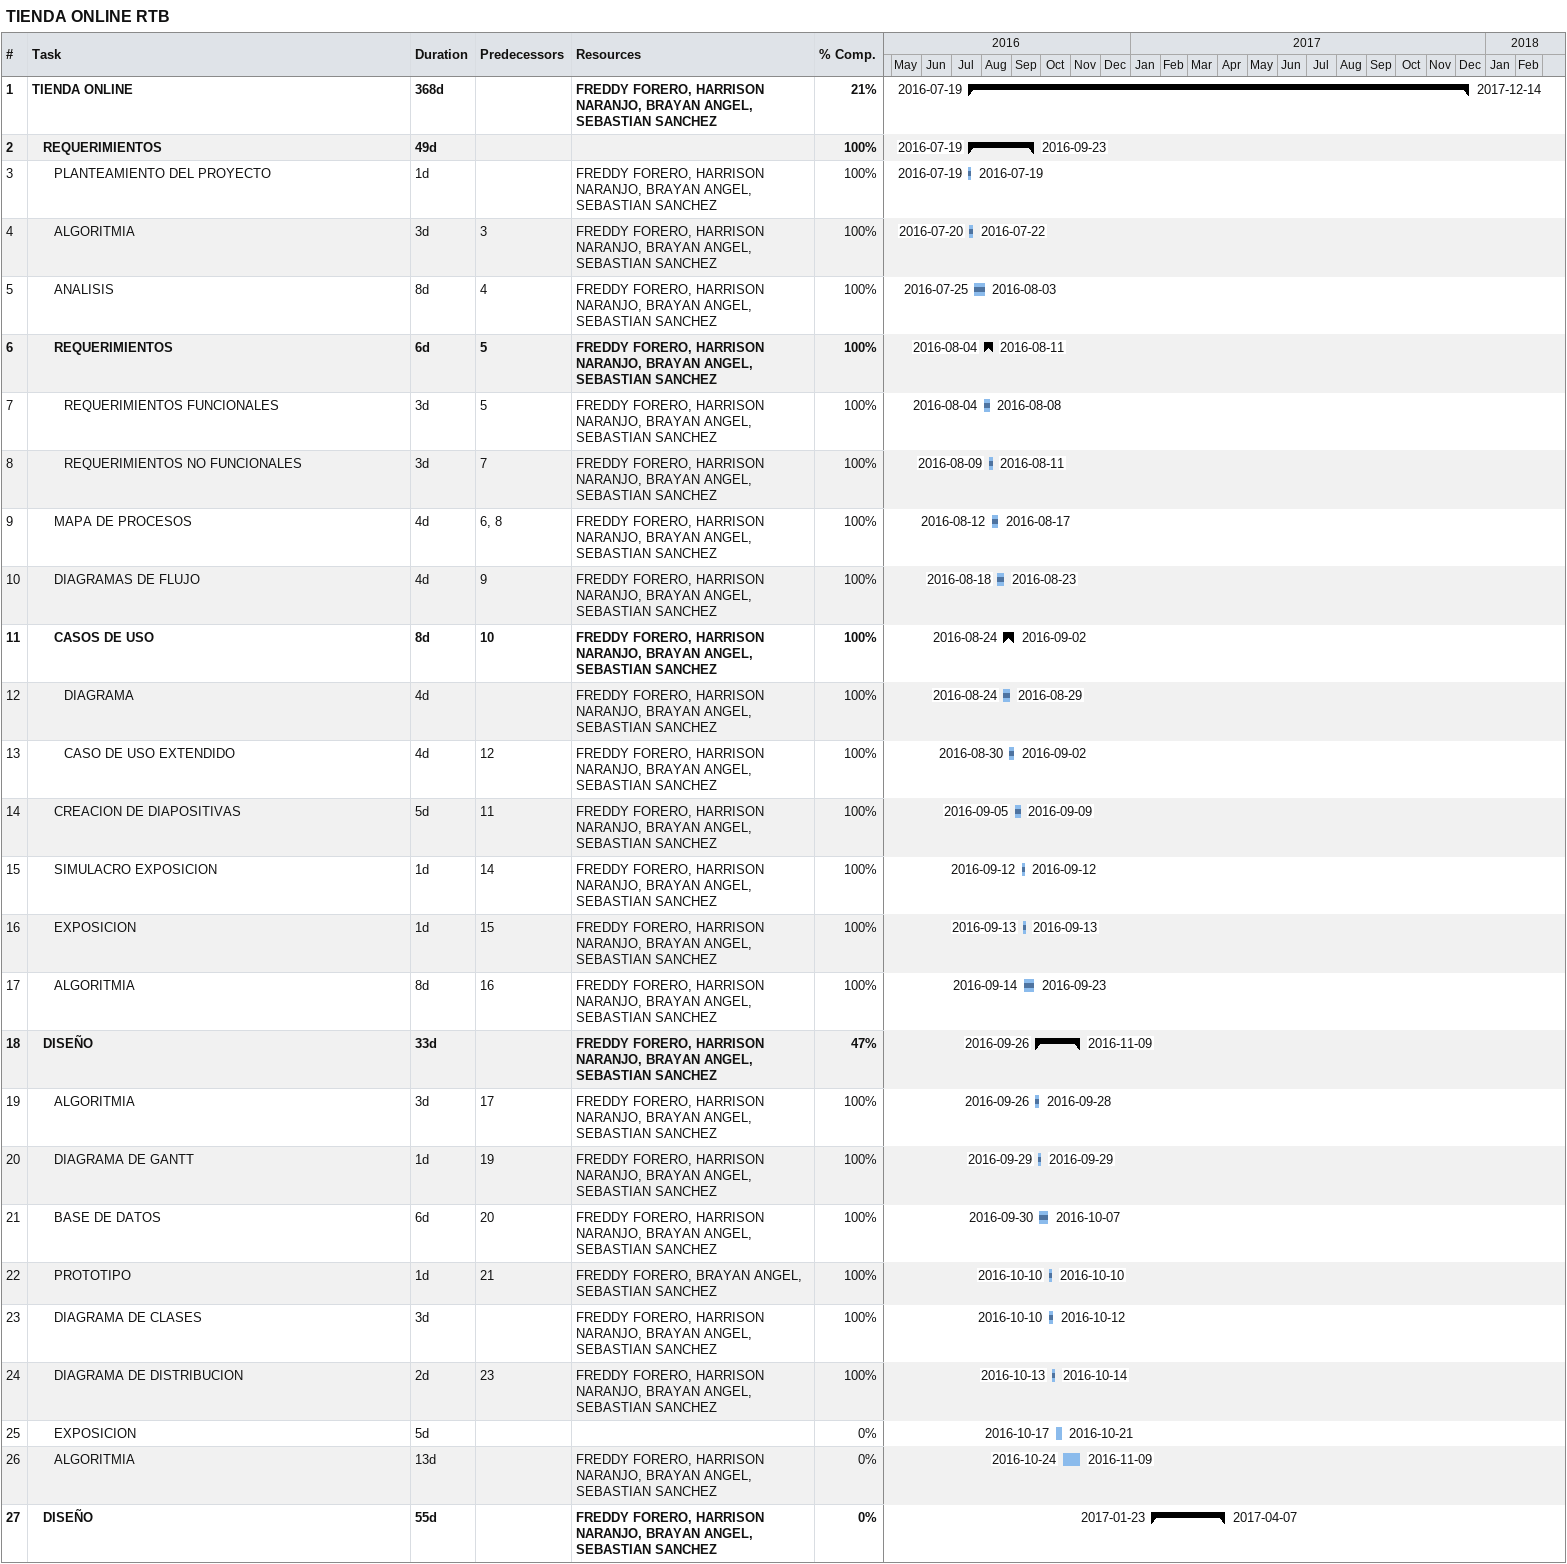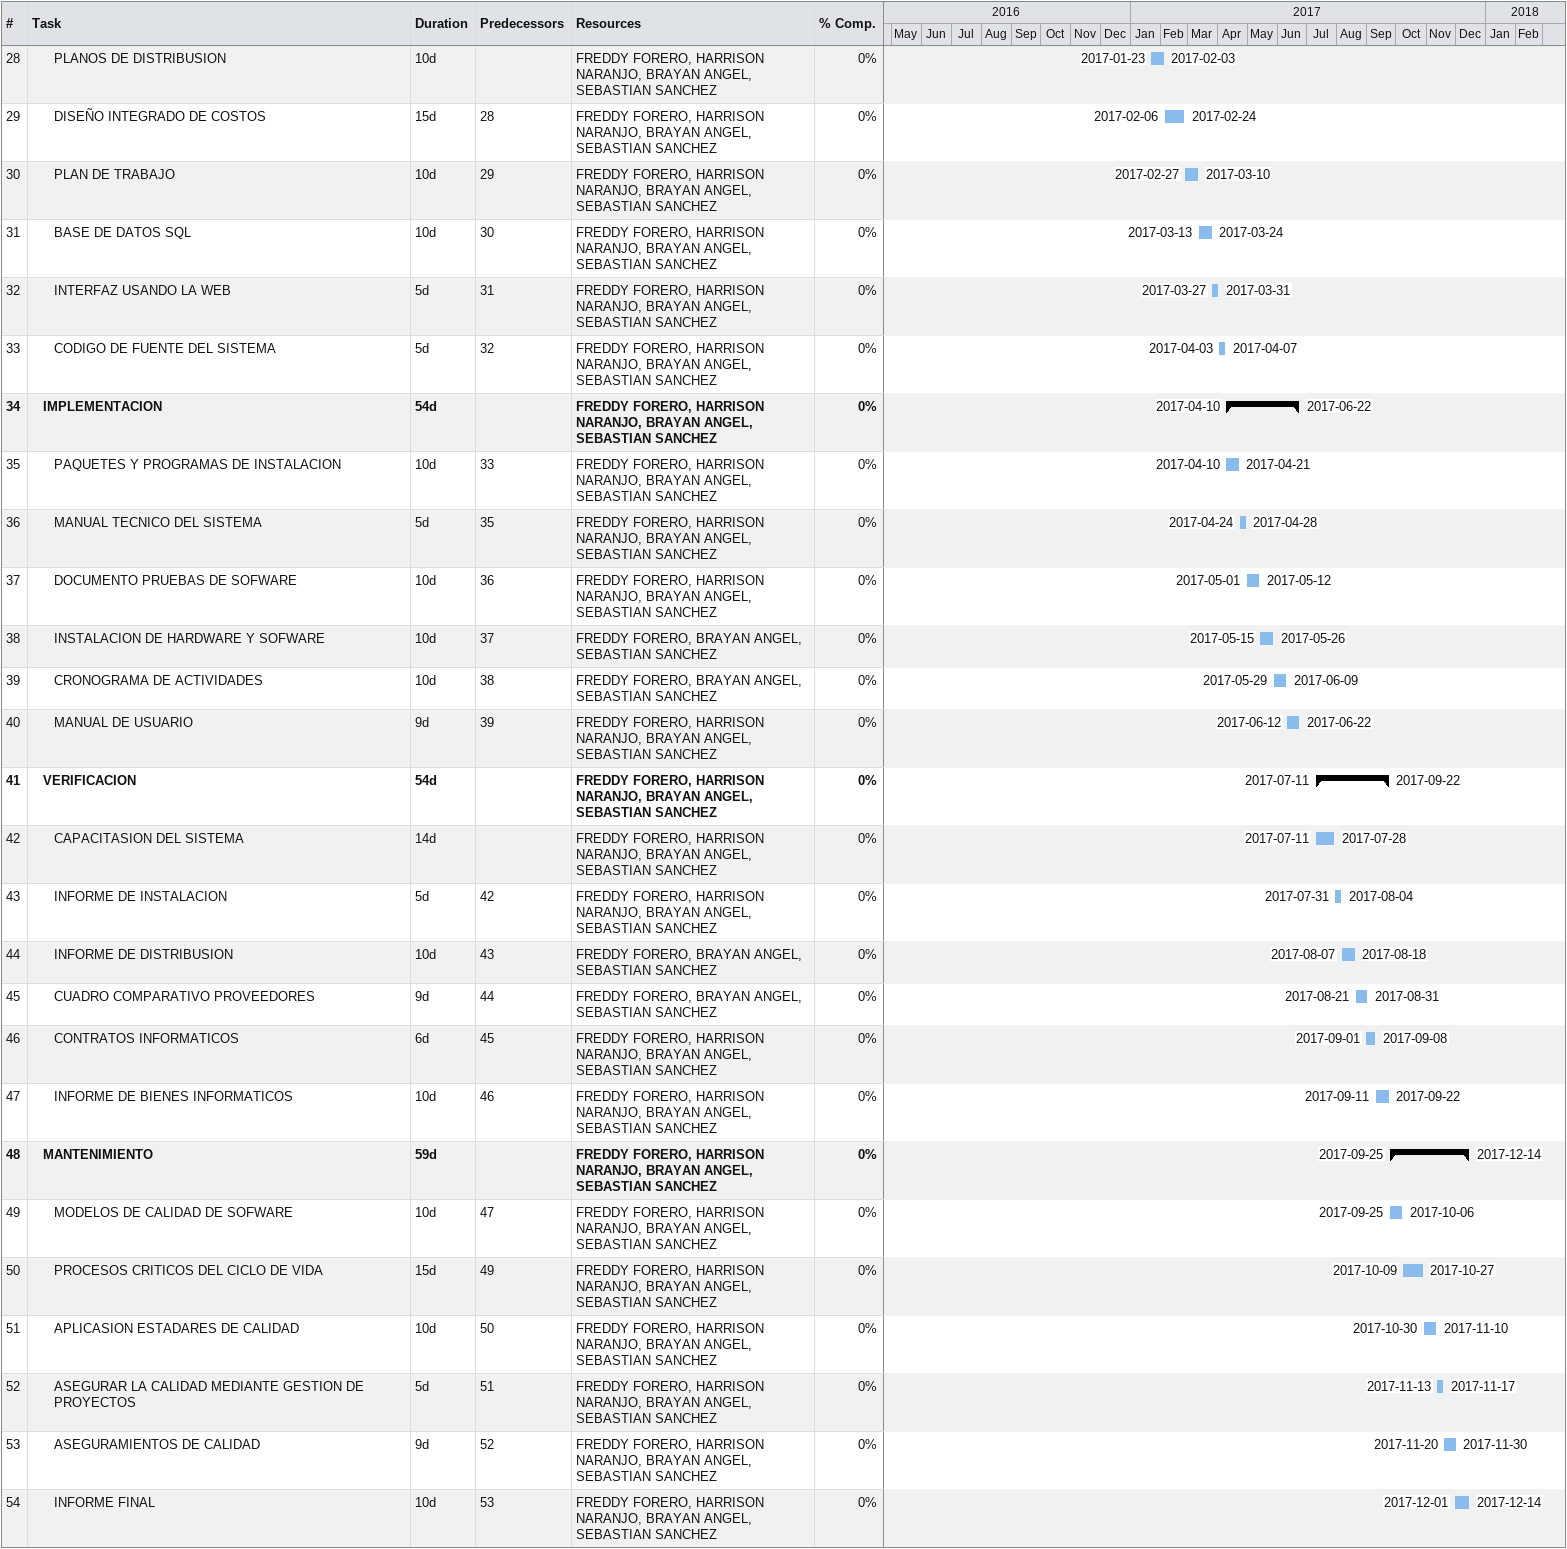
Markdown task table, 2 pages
TIENDA ONLINE RTB

| ID | Level | Task | Duration | Start | Finish | Predecessors | Resources | % complete |
|---|---|---|---|---|---|---|---|---|
| 1 | 1 | **TIENDA ONLINE** | 368d | 2016-07-19 | 2017-12-14 |  | FREDDY FORERO, HARRISON NARANJO, BRAYAN ANGEL, SEBASTIAN SANCHEZ | 21 |
| 2 | 2 | **REQUERIMIENTOS** | 49d | 2016-07-19 | 2016-09-23 |  |  | 100 |
| 3 | 3 | PLANTEAMIENTO DEL PROYECTO | 1d | 2016-07-19 | 2016-07-19 |  | FREDDY FORERO, HARRISON NARANJO, BRAYAN ANGEL, SEBASTIAN SANCHEZ | 100 |
| 4 | 3 | ALGORITMIA | 3d | 2016-07-20 | 2016-07-22 | 3 | FREDDY FORERO, HARRISON NARANJO, BRAYAN ANGEL, SEBASTIAN SANCHEZ | 100 |
| 5 | 3 | ANALISIS | 8d | 2016-07-25 | 2016-08-03 | 4 | FREDDY FORERO, HARRISON NARANJO, BRAYAN ANGEL, SEBASTIAN SANCHEZ | 100 |
| 6 | 3 | **REQUERIMIENTOS** | 6d | 2016-08-04 | 2016-08-11 | 5 | FREDDY FORERO, HARRISON NARANJO, BRAYAN ANGEL, SEBASTIAN SANCHEZ | 100 |
| 7 | 4 | REQUERIMIENTOS FUNCIONALES | 3d | 2016-08-04 | 2016-08-08 | 5 | FREDDY FORERO, HARRISON NARANJO, BRAYAN ANGEL, SEBASTIAN SANCHEZ | 100 |
| 8 | 4 | REQUERIMIENTOS NO FUNCIONALES | 3d | 2016-08-09 | 2016-08-11 | 7 | FREDDY FORERO, HARRISON NARANJO, BRAYAN ANGEL, SEBASTIAN SANCHEZ | 100 |
| 9 | 3 | MAPA DE PROCESOS | 4d | 2016-08-12 | 2016-08-17 | 6, 8 | FREDDY FORERO, HARRISON NARANJO, BRAYAN ANGEL, SEBASTIAN SANCHEZ | 100 |
| 10 | 3 | DIAGRAMAS DE FLUJO | 4d | 2016-08-18 | 2016-08-23 | 9 | FREDDY FORERO, HARRISON NARANJO, BRAYAN ANGEL, SEBASTIAN SANCHEZ | 100 |
| 11 | 3 | **CASOS DE USO** | 8d | 2016-08-24 | 2016-09-02 | 10 | FREDDY FORERO, HARRISON NARANJO, BRAYAN ANGEL, SEBASTIAN SANCHEZ | 100 |
| 12 | 4 | DIAGRAMA | 4d | 2016-08-24 | 2016-08-29 |  | FREDDY FORERO, HARRISON NARANJO, BRAYAN ANGEL, SEBASTIAN SANCHEZ | 100 |
| 13 | 4 | CASO DE USO EXTENDIDO | 4d | 2016-08-30 | 2016-09-02 | 12 | FREDDY FORERO, HARRISON NARANJO, BRAYAN ANGEL, SEBASTIAN SANCHEZ | 100 |
| 14 | 3 | CREACION DE DIAPOSITIVAS | 5d | 2016-09-05 | 2016-09-09 | 11 | FREDDY FORERO, HARRISON NARANJO, BRAYAN ANGEL, SEBASTIAN SANCHEZ | 100 |
| 15 | 3 | SIMULACRO EXPOSICION | 1d | 2016-09-12 | 2016-09-12 | 14 | FREDDY FORERO, HARRISON NARANJO, BRAYAN ANGEL, SEBASTIAN SANCHEZ | 100 |
| 16 | 3 | EXPOSICION | 1d | 2016-09-13 | 2016-09-13 | 15 | FREDDY FORERO, HARRISON NARANJO, BRAYAN ANGEL, SEBASTIAN SANCHEZ | 100 |
| 17 | 3 | ALGORITMIA | 8d | 2016-09-14 | 2016-09-23 | 16 | FREDDY FORERO, HARRISON NARANJO, BRAYAN ANGEL, SEBASTIAN SANCHEZ | 100 |
| 18 | 2 | **DISEÑO** | 33d | 2016-09-26 | 2016-11-09 |  | FREDDY FORERO, HARRISON NARANJO, BRAYAN ANGEL, SEBASTIAN SANCHEZ | 47 |
| 19 | 3 | ALGORITMIA | 3d | 2016-09-26 | 2016-09-28 | 17 | FREDDY FORERO, HARRISON NARANJO, BRAYAN ANGEL, SEBASTIAN SANCHEZ | 100 |
| 20 | 3 | DIAGRAMA DE GANTT | 1d | 2016-09-29 | 2016-09-29 | 19 | FREDDY FORERO, HARRISON NARANJO, BRAYAN ANGEL, SEBASTIAN SANCHEZ | 100 |
| 21 | 3 | BASE DE DATOS | 6d | 2016-09-30 | 2016-10-07 | 20 | FREDDY FORERO, HARRISON NARANJO, BRAYAN ANGEL, SEBASTIAN SANCHEZ | 100 |
| 22 | 3 | PROTOTIPO | 1d | 2016-10-10 | 2016-10-10 | 21 | FREDDY FORERO, BRAYAN ANGEL, SEBASTIAN SANCHEZ | 100 |
| 23 | 3 | DIAGRAMA DE CLASES | 3d | 2016-10-10 | 2016-10-12 |  | FREDDY FORERO, HARRISON NARANJO, BRAYAN ANGEL, SEBASTIAN SANCHEZ | 100 |
| 24 | 3 | DIAGRAMA DE DISTRIBUCION | 2d | 2016-10-13 | 2016-10-14 | 23 | FREDDY FORERO, HARRISON NARANJO, BRAYAN ANGEL, SEBASTIAN SANCHEZ | 100 |
| 25 | 3 | EXPOSICION | 5d | 2016-10-17 | 2016-10-21 |  |  | 0 |
| 26 | 3 | ALGORITMIA | 13d | 2016-10-24 | 2016-11-09 |  | FREDDY FORERO, HARRISON NARANJO, BRAYAN ANGEL, SEBASTIAN SANCHEZ | 0 |
| 27 | 2 | **DISEÑO** | 55d | 2017-01-23 | 2017-04-07 |  | FREDDY FORERO, HARRISON NARANJO, BRAYAN ANGEL, SEBASTIAN SANCHEZ | 0 |
| 28 | 3 | PLANOS DE DISTRIBUSION | 10d | 2017-01-23 | 2017-02-03 |  | FREDDY FORERO, HARRISON NARANJO, BRAYAN ANGEL, SEBASTIAN SANCHEZ | 0 |
| 29 | 3 | DISEÑO INTEGRADO DE COSTOS | 15d | 2017-02-06 | 2017-02-24 | 28 | FREDDY FORERO, HARRISON NARANJO, BRAYAN ANGEL, SEBASTIAN SANCHEZ | 0 |
| 30 | 3 | PLAN DE TRABAJO | 10d | 2017-02-27 | 2017-03-10 | 29 | FREDDY FORERO, HARRISON NARANJO, BRAYAN ANGEL, SEBASTIAN SANCHEZ | 0 |
| 31 | 3 | BASE DE DATOS SQL | 10d | 2017-03-13 | 2017-03-24 | 30 | FREDDY FORERO, HARRISON NARANJO, BRAYAN ANGEL, SEBASTIAN SANCHEZ | 0 |
| 32 | 3 | INTERFAZ USANDO LA WEB | 5d | 2017-03-27 | 2017-03-31 | 31 | FREDDY FORERO, HARRISON NARANJO, BRAYAN ANGEL, SEBASTIAN SANCHEZ | 0 |
| 33 | 3 | CODIGO DE FUENTE DEL SISTEMA | 5d | 2017-04-03 | 2017-04-07 | 32 | FREDDY FORERO, HARRISON NARANJO, BRAYAN ANGEL, SEBASTIAN SANCHEZ | 0 |
| 34 | 2 | **IMPLEMENTACION** | 54d | 2017-04-10 | 2017-06-22 |  | FREDDY FORERO, HARRISON NARANJO, BRAYAN ANGEL, SEBASTIAN SANCHEZ | 0 |
| 35 | 3 | PAQUETES Y PROGRAMAS DE INSTALACION | 10d | 2017-04-10 | 2017-04-21 | 33 | FREDDY FORERO, HARRISON NARANJO, BRAYAN ANGEL, SEBASTIAN SANCHEZ | 0 |
| 36 | 3 | MANUAL TECNICO DEL SISTEMA | 5d | 2017-04-24 | 2017-04-28 | 35 | FREDDY FORERO, HARRISON NARANJO, BRAYAN ANGEL, SEBASTIAN SANCHEZ | 0 |
| 37 | 3 | DOCUMENTO PRUEBAS DE SOFWARE | 10d | 2017-05-01 | 2017-05-12 | 36 | FREDDY FORERO, HARRISON NARANJO, BRAYAN ANGEL, SEBASTIAN SANCHEZ | 0 |
| 38 | 3 | INSTALACION DE HARDWARE Y SOFWARE | 10d | 2017-05-15 | 2017-05-26 | 37 | FREDDY FORERO, BRAYAN ANGEL, SEBASTIAN SANCHEZ | 0 |
| 39 | 3 | CRONOGRAMA DE ACTIVIDADES | 10d | 2017-05-29 | 2017-06-09 | 38 | FREDDY FORERO, BRAYAN ANGEL, SEBASTIAN SANCHEZ | 0 |
| 40 | 3 | MANUAL DE USUARIO | 9d | 2017-06-12 | 2017-06-22 | 39 | FREDDY FORERO, HARRISON NARANJO, BRAYAN ANGEL, SEBASTIAN SANCHEZ | 0 |
| 41 | 2 | **VERIFICACION** | 54d | 2017-07-11 | 2017-09-22 |  | FREDDY FORERO, HARRISON NARANJO, BRAYAN ANGEL, SEBASTIAN SANCHEZ | 0 |
| 42 | 3 | CAPACITASION DEL SISTEMA | 14d | 2017-07-11 | 2017-07-28 |  | FREDDY FORERO, HARRISON NARANJO, BRAYAN ANGEL, SEBASTIAN SANCHEZ | 0 |
| 43 | 3 | INFORME DE INSTALACION | 5d | 2017-07-31 | 2017-08-04 | 42 | FREDDY FORERO, HARRISON NARANJO, BRAYAN ANGEL, SEBASTIAN SANCHEZ | 0 |
| 44 | 3 | INFORME DE DISTRIBUSION | 10d | 2017-08-07 | 2017-08-18 | 43 | FREDDY FORERO, BRAYAN ANGEL, SEBASTIAN SANCHEZ | 0 |
| 45 | 3 | CUADRO COMPARATIVO PROVEEDORES | 9d | 2017-08-21 | 2017-08-31 | 44 | FREDDY FORERO, BRAYAN ANGEL, SEBASTIAN SANCHEZ | 0 |
| 46 | 3 | CONTRATOS INFORMATICOS | 6d | 2017-09-01 | 2017-09-08 | 45 | FREDDY FORERO, HARRISON NARANJO, BRAYAN ANGEL, SEBASTIAN SANCHEZ | 0 |
| 47 | 3 | INFORME DE BIENES INFORMATICOS | 10d | 2017-09-11 | 2017-09-22 | 46 | FREDDY FORERO, HARRISON NARANJO, BRAYAN ANGEL, SEBASTIAN SANCHEZ | 0 |
| 48 | 2 | **MANTENIMIENTO** | 59d | 2017-09-25 | 2017-12-14 |  | FREDDY FORERO, HARRISON NARANJO, BRAYAN ANGEL, SEBASTIAN SANCHEZ | 0 |
| 49 | 3 | MODELOS DE CALIDAD DE SOFWARE | 10d | 2017-09-25 | 2017-10-06 | 47 | FREDDY FORERO, HARRISON NARANJO, BRAYAN ANGEL, SEBASTIAN SANCHEZ | 0 |
| 50 | 3 | PROCESOS CRITICOS DEL CICLO DE VIDA | 15d | 2017-10-09 | 2017-10-27 | 49 | FREDDY FORERO, HARRISON NARANJO, BRAYAN ANGEL, SEBASTIAN SANCHEZ | 0 |
| 51 | 3 | APLICASION ESTADARES DE CALIDAD | 10d | 2017-10-30 | 2017-11-10 | 50 | FREDDY FORERO, HARRISON NARANJO, BRAYAN ANGEL, SEBASTIAN SANCHEZ | 0 |
| 52 | 3 | ASEGURAR LA CALIDAD MEDIANTE GESTION DE PROYECTOS | 5d | 2017-11-13 | 2017-11-17 | 51 | FREDDY FORERO, HARRISON NARANJO, BRAYAN ANGEL, SEBASTIAN SANCHEZ | 0 |
| 53 | 3 | ASEGURAMIENTOS DE CALIDAD | 9d | 2017-11-20 | 2017-11-30 | 52 | FREDDY FORERO, HARRISON NARANJO, BRAYAN ANGEL, SEBASTIAN SANCHEZ | 0 |
| 54 | 3 | INFORME FINAL | 10d | 2017-12-01 | 2017-12-14 | 53 | FREDDY FORERO, HARRISON NARANJO, BRAYAN ANGEL, SEBASTIAN SANCHEZ | 0 |
